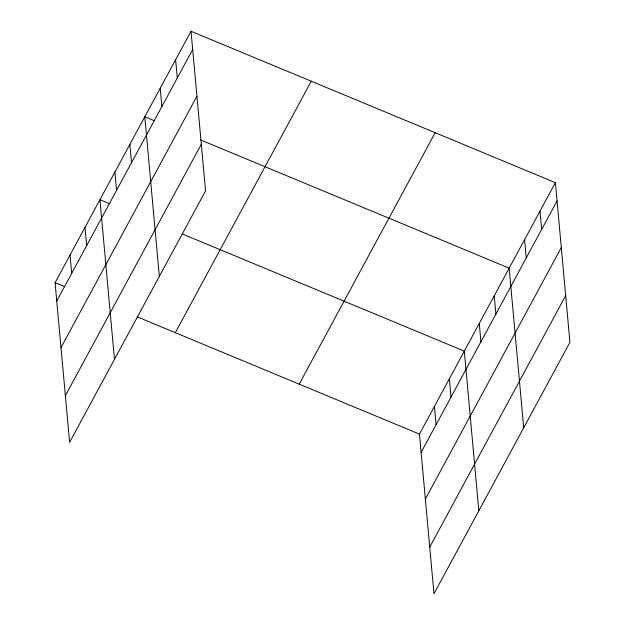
<?xml version="1.0" encoding="UTF-8"?>
<svg xmlns="http://www.w3.org/2000/svg" width="625" height="625" viewBox="0 0 625 625"><rect width="100%" height="100%" fill="white"/><g stroke="black" fill="none" stroke-linecap="round" stroke-linejoin="round"><path stroke-width="0.94" d="M191.023 31.25L205.555 190.883L69.609 442.336L55.078 282.703L191.023 31.25L555.391 182.664L569.922 342.297L433.977 593.75L419.445 434.117L555.391 182.664M56.742 300.984L192.688 49.523M60.984 347.625L196.938 96.172M65.359 395.688L201.305 144.234M175.32 332.672L311.266 81.219M299.203 384.156L435.156 132.695M421.109 452.398L557.055 200.938M425.359 499.047L561.305 247.586M429.727 547.102L565.68 295.648M154.531 120.789L144.805 116.742L159.328 276.375M200.5 139.891L509.172 268.156L523.703 427.789M109.664 203.766L99.938 199.727L114.469 359.352M182.164 233.891L464.313 351.141L478.836 510.766M55.078 282.703L64.805 286.75M137.305 316.875L419.445 434.117M539.984 211.164L541.648 229.438M524.578 239.664L526.242 257.938M494.219 295.82L495.883 314.094M479.266 323.477L480.93 341.758M449.359 378.797L451.016 397.078M434.398 406.461L436.062 424.734M175.617 59.75L177.281 78.023M160.211 88.25L161.875 106.523M129.852 144.406L131.516 162.68M114.898 172.062L116.555 190.344M84.984 227.383L86.648 245.664M70.031 255.047L71.695 273.32"/></g></svg>
